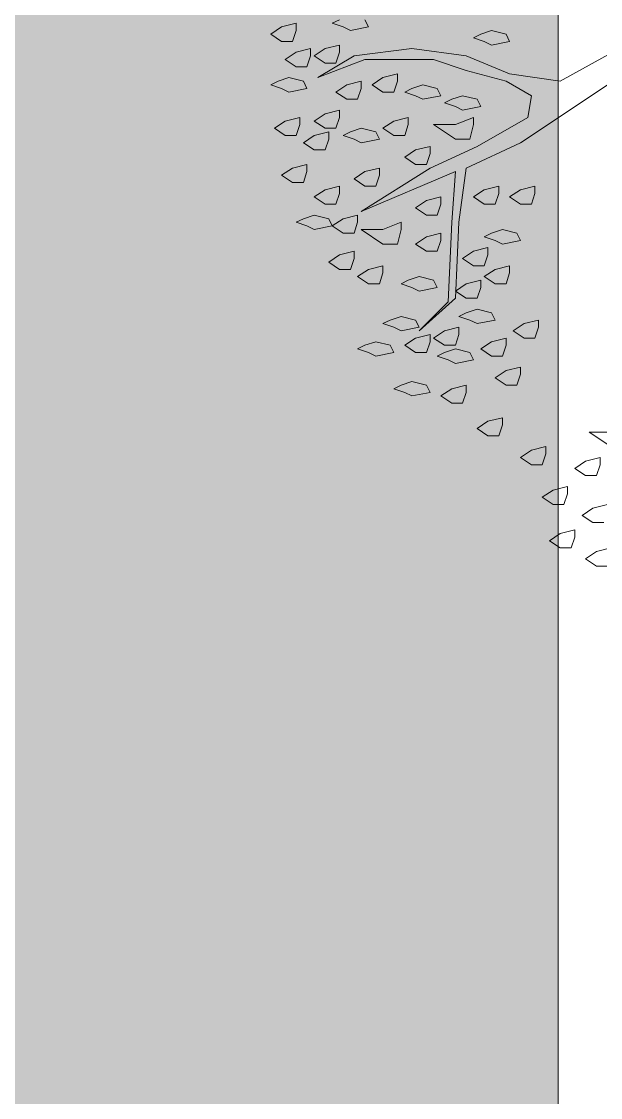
# Model space of a CAD drawing. Header units: millimetres. Extents: x 3006 to 6000, y 1661 to 3774.
# Drawn here: x 4732.382 to 4734.007, y 1917.202 to 1920.222 of the extents above; entities that cross this region are included whole.
import ezdxf

# ---------------------------------------------------------------- set-up
doc = ezdxf.new("R2010")
doc.units = ezdxf.units.MM
doc.header["$LTSCALE"] = 10
doc.linetypes.add('TT4', pattern=[0.1, 0.05, -0.05])
for name, color, linetype, lineweight in [('.15', 150, 'Continuous', 15), ('.20', 130, 'Continuous', 20), ('VEGETACION', 84, 'Continuous', 15)]:
    doc.layers.add(name, color=color, linetype=linetype, lineweight=lineweight)
doc.layers.add('.20 hachura', color=185, linetype='Continuous')

# ---------------------------------------------------------------- blocks, each defined once
blk = doc.blocks.new('asfgjkosdfgiosdjfg')
at = {"layer": 'VEGETACION'}
for p, q in [((1.5466, 16.3722), (1.5057, 16.3518)), ((1.7102, 16.3313), (1.6898, 16.3722)), ((1.158, 16.2904), (1.2193, 16.3313)), ((1.2193, 16.3313), (1.3012, 16.3518)), ((1.3012, 16.3109), (1.2807, 16.2495)), ((1.3012, 16.3518), (1.3012, 16.3109)), ((1.5057, 16.3518), (1.5671, 16.3313)), ((1.5671, 16.3313), (1.608, 16.3109)), ((1.608, 16.3109), (1.7102, 16.3313)), ((2.4057, 16.3109), (2.3443, 16.2904)), ((2.4875, 16.2904), (2.4057, 16.3109)), ((1.2193, 16.2495), (1.158, 16.2904)), ((1.2807, 16.2495), (1.2193, 16.2495)), ((2.3443, 16.2904), (2.3034, 16.2699)), ((2.3034, 16.2699), (2.3648, 16.2495)), ((2.3648, 16.2495), (2.4057, 16.229)), ((2.4057, 16.229), (2.508, 16.2495)), ((2.508, 16.2495), (2.4875, 16.2904)), ((1.2398, 16.1472), (1.3012, 16.1881)), ((1.3012, 16.1881), (1.383, 16.2086)), ((1.383, 16.2086), (1.383, 16.1677)), ((1.4034, 16.1677), (1.4648, 16.2086)), ((1.4648, 16.2086), (1.5466, 16.229)), ((1.5466, 16.1881), (1.5262, 16.1268)), ((1.5466, 16.229), (1.5466, 16.1881)), ((1.9557, 16.2086), (1.6284, 16.1677)), ((2.2625, 16.1677), (1.9557, 16.2086)), ((3.1625, 16.229), (2.7944, 16.0245)), ((1.3012, 16.1063), (1.2398, 16.1472)), ((1.383, 16.1677), (1.3625, 16.1063)), ((1.4648, 16.1268), (1.4034, 16.1677)), ((1.6284, 16.1677), (1.4239, 16.0449)), ((1.4239, 16.0449), (1.6898, 16.1472)), ((1.5262, 16.1268), (1.4648, 16.1268)), ((1.6898, 16.1472), (2.0784, 16.1472)), ((2.0784, 16.1472), (2.2625, 16.0859)), ((2.508, 16.0654), (2.2625, 16.1677)), ((1.3625, 16.1063), (1.3012, 16.1063)), ((1.7921, 16.0449), (1.8739, 16.0654)), ((1.8739, 16.0654), (1.8739, 16.0245)), ((2.2625, 16.0859), (2.4875, 16.0245)), ((2.7944, 16.0245), (2.508, 16.0654)), ((2.5694, 15.6768), (3.183, 16.0859)), ((1.1989, 16.0245), (1.158, 16.004)), ((1.158, 16.004), (1.2193, 15.9836)), ((1.2602, 16.0449), (1.1989, 16.0245)), ((1.3421, 16.0245), (1.2602, 16.0449)), ((1.3625, 15.9836), (1.3421, 16.0245)), ((1.5262, 15.9631), (1.5875, 16.004)), ((1.5875, 16.004), (1.6693, 16.0245)), ((1.6693, 16.0245), (1.6693, 15.9836)), ((1.7307, 16.004), (1.7921, 16.0449)), ((1.7921, 15.9631), (1.7307, 16.004)), ((1.8739, 16.0245), (1.8534, 15.9631)), ((2.0171, 16.004), (1.9557, 15.9836)), ((2.0989, 15.9836), (2.0171, 16.004)), ((2.4875, 16.0245), (2.6307, 15.9427)), ((1.2193, 15.9836), (1.2602, 15.9631)), ((1.2602, 15.9631), (1.3625, 15.9836)), ((1.5875, 15.9222), (1.5262, 15.9631)), ((1.6693, 15.9836), (1.6489, 15.9222)), ((1.8534, 15.9631), (1.7921, 15.9631)), ((1.9557, 15.9836), (1.9148, 15.9631)), ((1.9148, 15.9631), (1.9762, 15.9427)), ((1.9762, 15.9427), (2.0171, 15.9222)), ((2.0171, 15.9222), (2.1193, 15.9427)), ((2.1193, 15.9427), (2.0989, 15.9836)), ((2.2421, 15.9427), (2.1807, 15.9222)), ((2.3239, 15.9222), (2.2421, 15.9427)), ((2.6307, 15.9427), (2.6103, 15.8199)), ((1.6489, 15.9222), (1.5875, 15.9222)), ((2.1807, 15.9222), (2.1398, 15.9018)), ((2.1398, 15.9018), (2.2012, 15.8813)), ((2.2012, 15.8813), (2.2421, 15.8609)), ((2.2421, 15.8609), (2.3443, 15.8813)), ((2.3443, 15.8813), (2.3239, 15.9222)), ((1.2398, 15.7995), (1.3216, 15.8199)), ((1.3216, 15.8199), (1.3216, 15.779)), ((1.4034, 15.7995), (1.4648, 15.8404)), ((1.4648, 15.8404), (1.5466, 15.8609)), ((1.5466, 15.8199), (1.5262, 15.7586)), ((1.5466, 15.8609), (1.5466, 15.8199)), ((1.8534, 15.7995), (1.9353, 15.8199)), ((1.9353, 15.8199), (1.9353, 15.779)), ((2.2012, 15.779), (2.3034, 15.8199)), ((2.3034, 15.8199), (2.3034, 15.779)), ((2.6103, 15.8199), (2.3239, 15.6563)), ((1.1784, 15.7586), (1.2398, 15.7995)), ((1.2398, 15.7177), (1.1784, 15.7586)), ((1.3216, 15.779), (1.3012, 15.7177)), ((1.4648, 15.7586), (1.4034, 15.7995)), ((1.5262, 15.7586), (1.4648, 15.7586)), ((1.6693, 15.7586), (1.608, 15.7381)), ((1.7512, 15.7381), (1.6693, 15.7586)), ((1.7921, 15.7586), (1.8534, 15.7995)), ((1.8534, 15.7177), (1.7921, 15.7586)), ((1.9353, 15.779), (1.9148, 15.7177)), ((2.0784, 15.779), (2.2012, 15.779)), ((2.2012, 15.6972), (2.0784, 15.779)), ((2.3034, 15.779), (2.283, 15.6972)), ((1.3012, 15.7177), (1.2398, 15.7177)), ((1.3421, 15.6768), (1.4034, 15.7177)), ((1.4034, 15.7177), (1.4852, 15.7381)), ((1.4852, 15.6972), (1.4648, 15.6359)), ((1.4852, 15.7381), (1.4852, 15.6972)), ((1.608, 15.7381), (1.5671, 15.7177)), ((1.5671, 15.7177), (1.6284, 15.6972)), ((1.6284, 15.6972), (1.6693, 15.6768)), ((1.6693, 15.6768), (1.7716, 15.6972)), ((1.7716, 15.6972), (1.7512, 15.7381)), ((1.9148, 15.7177), (1.8534, 15.7177)), ((2.283, 15.6972), (2.2012, 15.6972)), ((1.4034, 15.6359), (1.3421, 15.6768)), ((1.4648, 15.6359), (1.4034, 15.6359)), ((1.9148, 15.5949), (1.9762, 15.6359)), ((1.9762, 15.6359), (2.058, 15.6563)), ((2.3239, 15.6563), (2.058, 15.5336)), ((2.058, 15.6563), (2.058, 15.6154)), ((2.2625, 15.5336), (2.5694, 15.6768)), ((1.9762, 15.554), (1.9148, 15.5949)), ((2.058, 15.6154), (2.0375, 15.554)), ((1.2193, 15.4927), (1.2807, 15.5336)), ((1.2807, 15.5336), (1.3625, 15.554)), ((1.3625, 15.5131), (1.3421, 15.4518)), ((1.3625, 15.554), (1.3625, 15.5131)), ((1.6284, 15.4722), (1.6898, 15.5131)), ((2.058, 15.5336), (1.6693, 15.2881)), ((1.6693, 15.2881), (2.2012, 15.5131)), ((1.6898, 15.5131), (1.7716, 15.5336)), ((1.7716, 15.5336), (1.7716, 15.4927)), ((2.0375, 15.554), (1.9762, 15.554)), ((2.2012, 15.5131), (2.1807, 15.2268)), ((2.2216, 15.2268), (2.2625, 15.5336)), ((1.2807, 15.4518), (1.2193, 15.4927)), ((1.3421, 15.4518), (1.2807, 15.4518)), ((1.6898, 15.4313), (1.6284, 15.4722)), ((1.7716, 15.4927), (1.7512, 15.4313)), ((1.4034, 15.3699), (1.4648, 15.4109)), ((1.4648, 15.4109), (1.5466, 15.4313)), ((1.5466, 15.3904), (1.5262, 15.329)), ((1.5466, 15.4313), (1.5466, 15.3904)), ((1.7512, 15.4313), (1.6898, 15.4313)), ((2.3034, 15.3699), (2.3648, 15.4109)), ((2.3648, 15.4109), (2.4466, 15.4313)), ((2.4466, 15.3904), (2.4262, 15.329)), ((2.4466, 15.4313), (2.4466, 15.3904)), ((2.508, 15.3699), (2.5694, 15.4109)), ((2.5694, 15.4109), (2.6512, 15.4313)), ((2.6512, 15.3904), (2.6307, 15.329)), ((2.6512, 15.4313), (2.6512, 15.3904)), ((1.4648, 15.329), (1.4034, 15.3699)), ((1.5262, 15.329), (1.4648, 15.329)), ((1.9762, 15.3086), (2.0375, 15.3495)), ((2.0375, 15.3495), (2.1193, 15.3699)), ((2.1193, 15.329), (2.0989, 15.2677)), ((2.1193, 15.3699), (2.1193, 15.329)), ((2.3648, 15.329), (2.3034, 15.3699)), ((2.4262, 15.329), (2.3648, 15.329)), ((2.5694, 15.329), (2.508, 15.3699)), ((2.6307, 15.329), (2.5694, 15.329)), ((2.0375, 15.2677), (1.9762, 15.3086)), ((1.3421, 15.2472), (1.3012, 15.2268)), ((1.3012, 15.2268), (1.3625, 15.2063)), ((1.4034, 15.2677), (1.3421, 15.2472)), ((1.4852, 15.2472), (1.4034, 15.2677)), ((1.5057, 15.2063), (1.4852, 15.2472)), ((1.5057, 15.2063), (1.5671, 15.2472)), ((1.5671, 15.2472), (1.6489, 15.2677)), ((1.6489, 15.2268), (1.6284, 15.1654)), ((1.6489, 15.2677), (1.6489, 15.2268)), ((1.7921, 15.1859), (1.8943, 15.2268)), ((1.8943, 15.2268), (1.8943, 15.1859)), ((2.0989, 15.2677), (2.0375, 15.2677)), ((2.1807, 15.2268), (2.1603, 14.7768)), ((2.2012, 14.7972), (2.2216, 15.2268)), ((1.3625, 15.2063), (1.4034, 15.1859)), ((1.4034, 15.1859), (1.5057, 15.2063)), ((1.5671, 15.1654), (1.5057, 15.2063)), ((1.6284, 15.1654), (1.5671, 15.1654)), ((1.7921, 15.104), (1.6693, 15.1859)), ((1.6693, 15.1859), (1.7921, 15.1859)), ((1.8943, 15.1859), (1.8739, 15.104)), ((2.0375, 15.145), (2.1193, 15.1654)), ((2.1193, 15.1654), (2.1193, 15.1245)), ((2.4057, 15.1654), (2.3648, 15.145)), ((2.4671, 15.1859), (2.4057, 15.1654)), ((2.5489, 15.1654), (2.4671, 15.1859)), ((2.5694, 15.1245), (2.5489, 15.1654)), ((1.8739, 15.104), (1.7921, 15.104)), ((1.9762, 15.104), (2.0375, 15.145)), ((2.0375, 15.0631), (1.9762, 15.104)), ((2.1193, 15.1245), (2.0989, 15.0631)), ((2.3648, 15.145), (2.4262, 15.1245)), ((2.4262, 15.1245), (2.4671, 15.104)), ((2.4671, 15.104), (2.5694, 15.1245)), ((1.4852, 15.0018), (1.5466, 15.0427)), ((1.5466, 15.0427), (1.6284, 15.0631)), ((1.6284, 15.0631), (1.6284, 15.0222)), ((2.0989, 15.0631), (2.0375, 15.0631)), ((2.2421, 15.0222), (2.3034, 15.0631)), ((2.3034, 15.0631), (2.3853, 15.0836)), ((2.3853, 15.0427), (2.3648, 14.9813)), ((2.3853, 15.0836), (2.3853, 15.0427)), ((1.5466, 14.9609), (1.4852, 15.0018)), ((1.6284, 15.0222), (1.608, 14.9609)), ((1.7102, 14.9609), (1.7921, 14.9813)), ((1.7921, 14.9813), (1.7921, 14.9404)), ((2.3034, 14.9813), (2.2421, 15.0222)), ((2.3648, 14.9813), (2.3034, 14.9813)), ((2.4262, 14.9609), (2.508, 14.9813)), ((2.508, 14.9813), (2.508, 14.9404)), ((1.608, 14.9609), (1.5466, 14.9609)), ((1.6489, 14.92), (1.7102, 14.9609)), ((1.7102, 14.879), (1.6489, 14.92)), ((1.7921, 14.9404), (1.7716, 14.879)), ((1.9966, 14.92), (1.9353, 14.8995)), ((2.0784, 14.8995), (1.9966, 14.92)), ((2.3648, 14.92), (2.4262, 14.9609)), ((2.4262, 14.879), (2.3648, 14.92)), ((2.508, 14.9404), (2.4875, 14.879)), ((1.7716, 14.879), (1.7102, 14.879)), ((1.9353, 14.8995), (1.8943, 14.879)), ((1.8943, 14.879), (1.9557, 14.8586)), ((1.9557, 14.8586), (1.9966, 14.8381)), ((1.9966, 14.8381), (2.0989, 14.8586)), ((2.0989, 14.8586), (2.0784, 14.8995)), ((2.2012, 14.8381), (2.2625, 14.879)), ((2.2625, 14.879), (2.3443, 14.8995)), ((2.3443, 14.8586), (2.3239, 14.7972)), ((2.3443, 14.8995), (2.3443, 14.8586)), ((2.4875, 14.879), (2.4262, 14.879)), ((1.9966, 14.6131), (2.2012, 14.7972)), ((2.2625, 14.7972), (2.2012, 14.8381)), ((2.3239, 14.7972), (2.2625, 14.7972)), ((2.1603, 14.7768), (1.9966, 14.6131)), ((2.3239, 14.7359), (2.2625, 14.7154)), ((2.4057, 14.7154), (2.3239, 14.7359)), ((1.833, 14.6745), (1.7921, 14.654)), ((1.8943, 14.695), (1.833, 14.6745)), ((1.9762, 14.6745), (1.8943, 14.695)), ((1.9966, 14.6336), (1.9762, 14.6745)), ((2.2625, 14.7154), (2.2216, 14.695)), ((2.2216, 14.695), (2.283, 14.6745)), ((2.283, 14.6745), (2.3239, 14.654)), ((2.3239, 14.654), (2.4262, 14.6745)), ((2.4262, 14.6745), (2.4057, 14.7154)), ((2.5898, 14.654), (2.6716, 14.6745)), ((2.6716, 14.6745), (2.6716, 14.6336)), ((1.7921, 14.654), (1.8534, 14.6336)), ((1.8534, 14.6336), (1.8943, 14.6131)), ((1.8943, 14.6131), (1.9966, 14.6336)), ((2.0784, 14.5722), (2.1398, 14.6131)), ((2.1398, 14.6131), (2.2216, 14.6336)), ((2.2216, 14.6336), (2.2216, 14.5927)), ((2.5284, 14.6131), (2.5898, 14.654)), ((2.5898, 14.5722), (2.5284, 14.6131)), ((2.6716, 14.6336), (2.6512, 14.5722)), ((1.7512, 14.5518), (1.6898, 14.5313)), ((1.833, 14.5313), (1.7512, 14.5518)), ((1.9148, 14.5313), (1.9762, 14.5722)), ((1.9762, 14.5722), (2.058, 14.5927)), ((2.058, 14.5518), (2.0375, 14.4904)), ((2.058, 14.5927), (2.058, 14.5518)), ((2.1398, 14.5313), (2.0784, 14.5722)), ((2.2216, 14.5927), (2.2012, 14.5313)), ((2.3443, 14.5109), (2.4057, 14.5518)), ((2.4057, 14.5518), (2.4875, 14.5722)), ((2.4875, 14.5722), (2.4875, 14.5313)), ((2.6512, 14.5722), (2.5898, 14.5722)), ((1.6898, 14.5313), (1.6489, 14.5109)), ((1.6489, 14.5109), (1.7102, 14.4904)), ((1.7102, 14.4904), (1.7512, 14.47)), ((1.7512, 14.47), (1.8534, 14.4904)), ((1.8534, 14.4904), (1.833, 14.5313)), ((1.9762, 14.4904), (1.9148, 14.5313)), ((2.0375, 14.4904), (1.9762, 14.4904)), ((2.1398, 14.4904), (2.0989, 14.47)), ((2.2012, 14.5313), (2.1398, 14.5313)), ((2.2012, 14.5109), (2.1398, 14.4904)), ((2.283, 14.4904), (2.2012, 14.5109)), ((2.3034, 14.4495), (2.283, 14.4904)), ((2.4057, 14.47), (2.3443, 14.5109)), ((2.4875, 14.5313), (2.4671, 14.47)), ((2.0989, 14.47), (2.1603, 14.4495)), ((2.1603, 14.4495), (2.2012, 14.429)), ((2.2012, 14.429), (2.3034, 14.4495)), ((2.4671, 14.47), (2.4057, 14.47)), ((2.4262, 14.3472), (2.4875, 14.3881)), ((2.4875, 14.3881), (2.5694, 14.4086)), ((2.5694, 14.3677), (2.5489, 14.3063)), ((2.5694, 14.4086), (2.5694, 14.3677)), ((1.8943, 14.3063), (1.8534, 14.2859)), ((1.9557, 14.3268), (1.8943, 14.3063)), ((2.0375, 14.3063), (1.9557, 14.3268)), ((2.058, 14.2654), (2.0375, 14.3063)), ((2.1807, 14.2859), (2.2625, 14.3063)), ((2.2625, 14.3063), (2.2625, 14.2654)), ((2.4875, 14.3063), (2.4262, 14.3472)), ((2.5489, 14.3063), (2.4875, 14.3063)), ((1.8534, 14.2859), (1.9148, 14.2654)), ((1.9148, 14.2654), (1.9557, 14.245)), ((1.9557, 14.245), (2.058, 14.2654)), ((2.1193, 14.245), (2.1807, 14.2859)), ((2.1807, 14.204), (2.1193, 14.245)), ((2.2625, 14.2654), (2.2421, 14.204)), ((2.2421, 14.204), (2.1807, 14.204)), ((2.3853, 14.1018), (2.4671, 14.1222)), ((2.4671, 14.1222), (2.4671, 14.0813)), ((2.3239, 14.0609), (2.3853, 14.1018)), ((2.3853, 14.02), (2.3239, 14.0609)), ((2.4671, 14.0813), (2.4466, 14.02)), ((2.4466, 14.02), (2.3853, 14.02)), ((2.958, 14.0404), (3.0807, 14.0404)), ((3.0807, 13.9586), (2.958, 14.0404)), ((2.5694, 13.8972), (2.6307, 13.9381)), ((2.6307, 13.9381), (2.7125, 13.9586)), ((2.7125, 13.9586), (2.7125, 13.9177)), ((2.6307, 13.8563), (2.5694, 13.8972)), ((2.7125, 13.9177), (2.6921, 13.8563)), ((2.8762, 13.8359), (2.9375, 13.8768)), ((2.9375, 13.8768), (3.0194, 13.8972)), ((3.0194, 13.8972), (3.0194, 13.8563)), ((2.6921, 13.8563), (2.6307, 13.8563)), ((2.9375, 13.795), (2.8762, 13.8359)), ((3.0194, 13.8563), (2.9989, 13.795)), ((2.9989, 13.795), (2.9375, 13.795)), ((2.6921, 13.6722), (2.7534, 13.7131)), ((2.7534, 13.7131), (2.8353, 13.7336)), ((2.8353, 13.6927), (2.8148, 13.6313)), ((2.8353, 13.7336), (2.8353, 13.6927)), ((2.7534, 13.6313), (2.6921, 13.6722)), ((2.8148, 13.6313), (2.7534, 13.6313)), ((2.9785, 13.6109), (3.0603, 13.6313)), ((2.9171, 13.57), (2.9785, 13.6109)), ((2.9785, 13.529), (2.9171, 13.57)), ((3.0398, 13.529), (2.9785, 13.529)), ((2.733, 13.4268), (2.7944, 13.4677)), ((2.7944, 13.4677), (2.8762, 13.4881)), ((2.8762, 13.4472), (2.8557, 13.3859)), ((2.8762, 13.4881), (2.8762, 13.4472)), ((2.7944, 13.3859), (2.733, 13.4268)), ((2.8557, 13.3859), (2.7944, 13.3859)), ((2.9989, 13.3654), (3.0807, 13.3859)), ((2.9375, 13.3245), (2.9989, 13.3654)), ((2.9989, 13.2836), (2.9375, 13.3245)), ((3.0603, 13.2836), (2.9989, 13.2836))]:
    blk.add_line(p, q, dxfattribs=at)

msp = doc.modelspace()

# ---------------------------------------------------------------- hatches: boundary and pattern name
at = {"layer": '.20 hachura'}
h = msp.add_hatch(dxfattribs=at)
h.set_pattern_fill('AR-HBONE', color=185, scale=0.0015)
h.paths.add_polyline_path([(4735.6119, 1886.191), (4734.4119, 1886.191), (4734.4119, 1887.391), (4735.6119, 1887.391)], flags=16)
h.paths.add_polyline_path([(4734.3769, 1832.891), (4734.3769, 1832.6068), (4733.8386, 1832.6068), (4733.8386, 1832.891)])
h.paths.add_polyline_path([(4735.7319, 1884.9689), (4739.0078, 1884.9689), (4739.0077, 1885.0974), (4737.8077, 1885.7003), (4737.8077, 1887.8846), (4739.0077, 1888.4846), (4739.0079, 1888.591), (4733.8879, 1888.591), (4733.8873, 1890.5174), (4732.7873, 1891.1174), (4732.7873, 1892.4174), (4733.8873, 1893.0174), (4733.8879, 1932.7679), (4731.8879, 1932.766), (4731.8879, 1837.8689), (4681.4903, 1837.8689), (4676.6592, 1842.7), (4655.4826, 1842.6789), (4650.6726, 1837.8689), (4617.0095, 1837.8689), (4617.0095, 1835.8689), (4648.6726, 1835.8689), (4648.2489, 1835.4452), (4649.3096, 1834.3845), (4650.7939, 1835.8689), (4714.8578, 1835.8689), (4714.4341, 1835.4452), (4715.4948, 1834.3845), (4716.9791, 1835.8689), (4732.4123, 1835.8689), (4732.4123, 1827.6489), (4732.9123, 1827.6489), (4733.5123, 1828.8489), (4735.0123, 1828.8489), (4735.6123, 1827.6489), (4736.1094, 1827.6489), (4736.1094, 1830.5489), (4739.0077, 1830.5489), (4739.0077, 1831.1459), (4737.8077, 1831.7459), (4737.8077, 1833.2459), (4739.0077, 1833.8459), (4739.0077, 1834.3459), (4736.7637, 1834.3459), (4733.8879, 1837.2218), (4733.8879, 1857.411), (4733.8879, 1859.071), (4733.8879, 1880.5489), (4732.7879, 1881.1489), (4732.7879, 1882.4489), (4733.8879, 1883.0489), (4733.8879, 1884.9689), (4734.2919, 1884.9689)])

# ---------------------------------------------------------------- linework, layer by layer
at = {"layer": '.15', "color": 1, "linetype": 'TT4', "lineweight": 15, "ltscale": 0.3, "const_width": 0.2}
msp.add_lwpolyline([(4617.0095, 1836.8689), (4732.8879, 1836.8689), (4732.8879, 1932.7672)], dxfattribs=at)
at = {"layer": '.20', "color": 130, "lineweight": 20}
msp.add_line((4733.8879, 1888.5974), (4733.8879, 1921.011), dxfattribs=at)

# ---------------------------------------------------------------- block references
at = {"xscale": 0.4964757844146342, "yscale": 0.4964757844146342, "zscale": 0.4964757844146342}
msp.add_blockref('asfgjkosdfgiosdjfg', (4732.5069, 1912.0985), dxfattribs=at)

doc.saveas('drawing.dxf')
